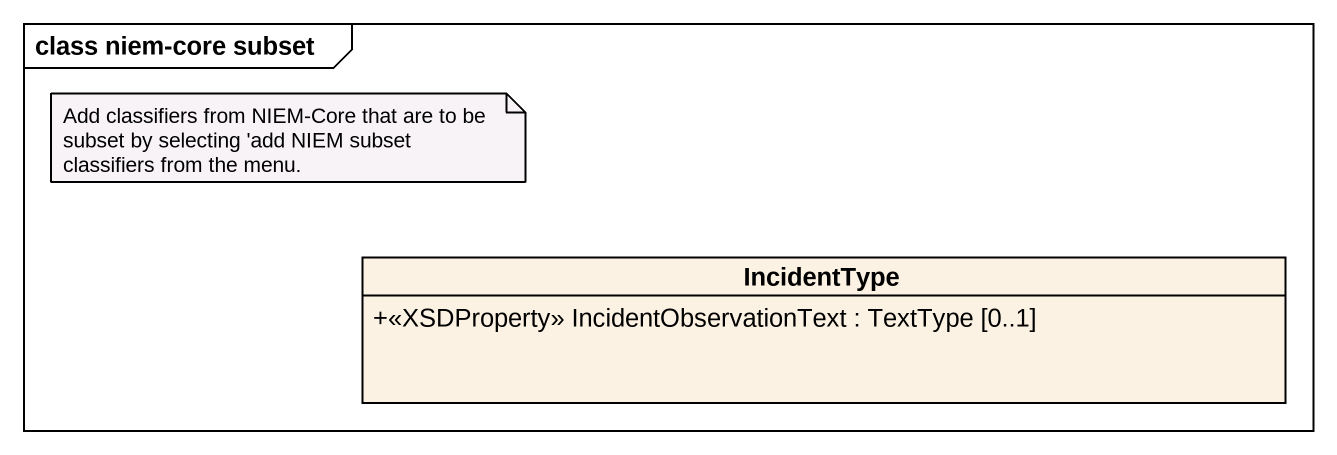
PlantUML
@startuml
mainframe class niem-core subset
hide circle
hide empty members
skinparam classAttributeIconSize 0
class IncidentType {
  +<<XSDProperty>> IncidentObservationText : TextType [0..1]
}
note as N1
  Add classifiers from NIEM-Core that are to be subset by selecting 'add NIEM subset classifiers from the menu.
end note
@enduml
